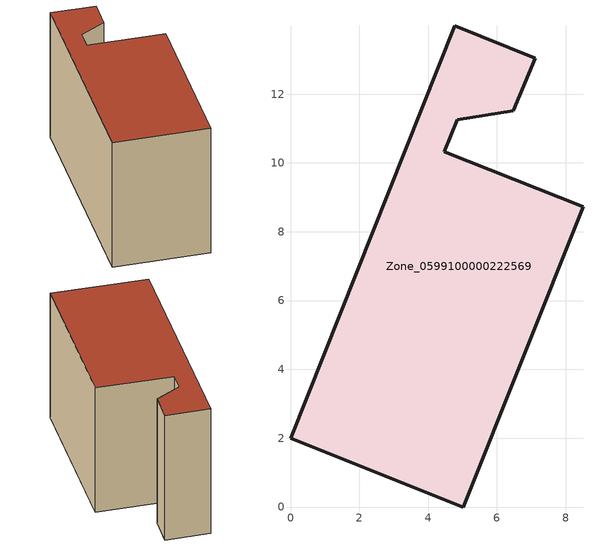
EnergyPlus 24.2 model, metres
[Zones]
Zone_0599100000222569
 floor ground (C_G): 4.84,11.26 4.47,10.33 8.5,8.72 5.02,0 0,2 4.77,13.98 7.11,13.04 6.48,11.52 z0.27
 wall outside (C_F): 7.11,13.04 4.77,13.98 0,2 5.02,0 8.5,8.72 4.47,10.33 4.84,11.26 6.48,11.52 7.11,13.04 z0.27:8.15
 roof outside (C_R): 4.47,10.33 4.84,11.26 6.48,11.52 7.11,13.04 4.77,13.98 0,2 5.02,0 8.5,8.72 z8.15
[BUILDING]
Pand.0599100000222569: North Axis=0; Terrain=City; Loads Convergence Tolerance Value=0.04; Temperature Convergence Tolerance Value=0.4; Solar Distribution=FullExterior; Maximum Number of Warmup Days=25; Minimum Number of Warmup Days=1
[Site:Location]
Rotterdam.The.Hague.AP_ZH_NLD Design_Conditions: Latitude=51.96; Longitude=4.45; Time Zone=1; Elevation=-4.5
[SITE:GROUNDTEMPERATURE:BUILDINGSURFACE]
18, 18, 18, 18, 18, 18, 18, 18, 18, 18, 18, 18
[MATERIAL] Thermal Absorptance=0.9; Solar Absorptance=0.7; Visible Absorptance=0.7
Name | Roughness | Thickness | Conductivity | Density | Specific Heat
G.TI.1975-1991 | MediumSmooth | 0.15 | 0.288461 | 540 | 1210
F.TI.1975-1991 | Rough | 0.3 | 0.230769 | 1920 | 840
R.TI.1975-1991 | MediumRough | 0.2 | 0.153846 | 1500 | 1000
[CONSTRUCTION]
C_G: G.TI.1975-1991
C_F: F.TI.1975-1991
C_R: R.TI.1975-1991
[ZONE]
Zone_0599100000222569: Type=1; Multiplier=1; Ceiling Height=Autocalculate; Volume=Autocalculate; Floor Area=autocalculate; Part of Total Floor Area=Yes
[ZONEINFILTRATION:DESIGNFLOWRATE]
Infil_Zone_0599100000222569: Zone or ZoneList or Space or SpaceList=Zone_0599100000222569; Schedule=AlwaysOn; Design Flow Rate Calculation Method=Flow/Area; Flow Rate per Floor Area=0.003; Constant Term Coefficient=1; Temperature Term Coefficient=0; Velocity Term Coefficient=0; Velocity Squared Term Coefficient=0
[HVACTEMPLATE:ZONE:IDEALLOADSAIRSYSTEM]
Zone_0599100000222569: Maximum Heating Supply Air Temperature=50; Minimum Cooling Supply Air Temperature=13; Maximum Heating Supply Air Humidity Ratio=0.0156; Minimum Cooling Supply Air Humidity Ratio=0.0077; Heating Limit=NoLimit; Cooling Limit=NoLimit; Dehumidification Control Type=ConstantSensibleHeatRatio; Cooling Sensible Heat Ratio=0.7; Dehumidification Setpoint=60; Humidification Control Type=None; Humidification Setpoint=30; Outdoor Air Method=None; Outdoor Air Flow Rate per Person=0.00944; Outdoor Air Flow Rate per Zone Floor Area=0; Outdoor Air Flow Rate per Zone=0; Demand Controlled Ventilation Type=None; Outdoor Air Economizer Type=NoEconomizer; Heat Recovery Type=None; Sensible Heat Recovery Effectiveness=0.7; Latent Heat Recovery Effectiveness=0.65
[ZONECONTROL:THERMOSTAT]
ThermostatControl_Zone_0599100000222569: Zone or ZoneList=Zone_0599100000222569; Control Type Schedule=DualSetpointControlType; Control 1=Thermostat_Zone_0599100000222569; Temperature Difference Between Cutout And Setpoint=0
[THERMOSTATSETPOINT:DUALSETPOINT]
Thermostat_Zone_0599100000222569: Heating Setpoint Temperature Schedule=HeatingSetpoint_Zone_0599100000222569; Cooling Setpoint Temperature Schedule=CoolingSetpoint_Zone_0599100000222569
[SCHEDULE:COMPACT]
HeatingSetpoint_Zone_0599100000222569: Through: 12/31, For: AllDays, Until: 24:00, 21
CoolingSetpoint_Zone_0599100000222569: Through: 12/31, For: AllDays, Until: 24:00, 24
DualSetpointControlType: Through: 12/31, For: AllDays, Until: 24:00, 4
AlwaysOn: Through: 12/31, For: AllDays, Until: 24:00, 1
